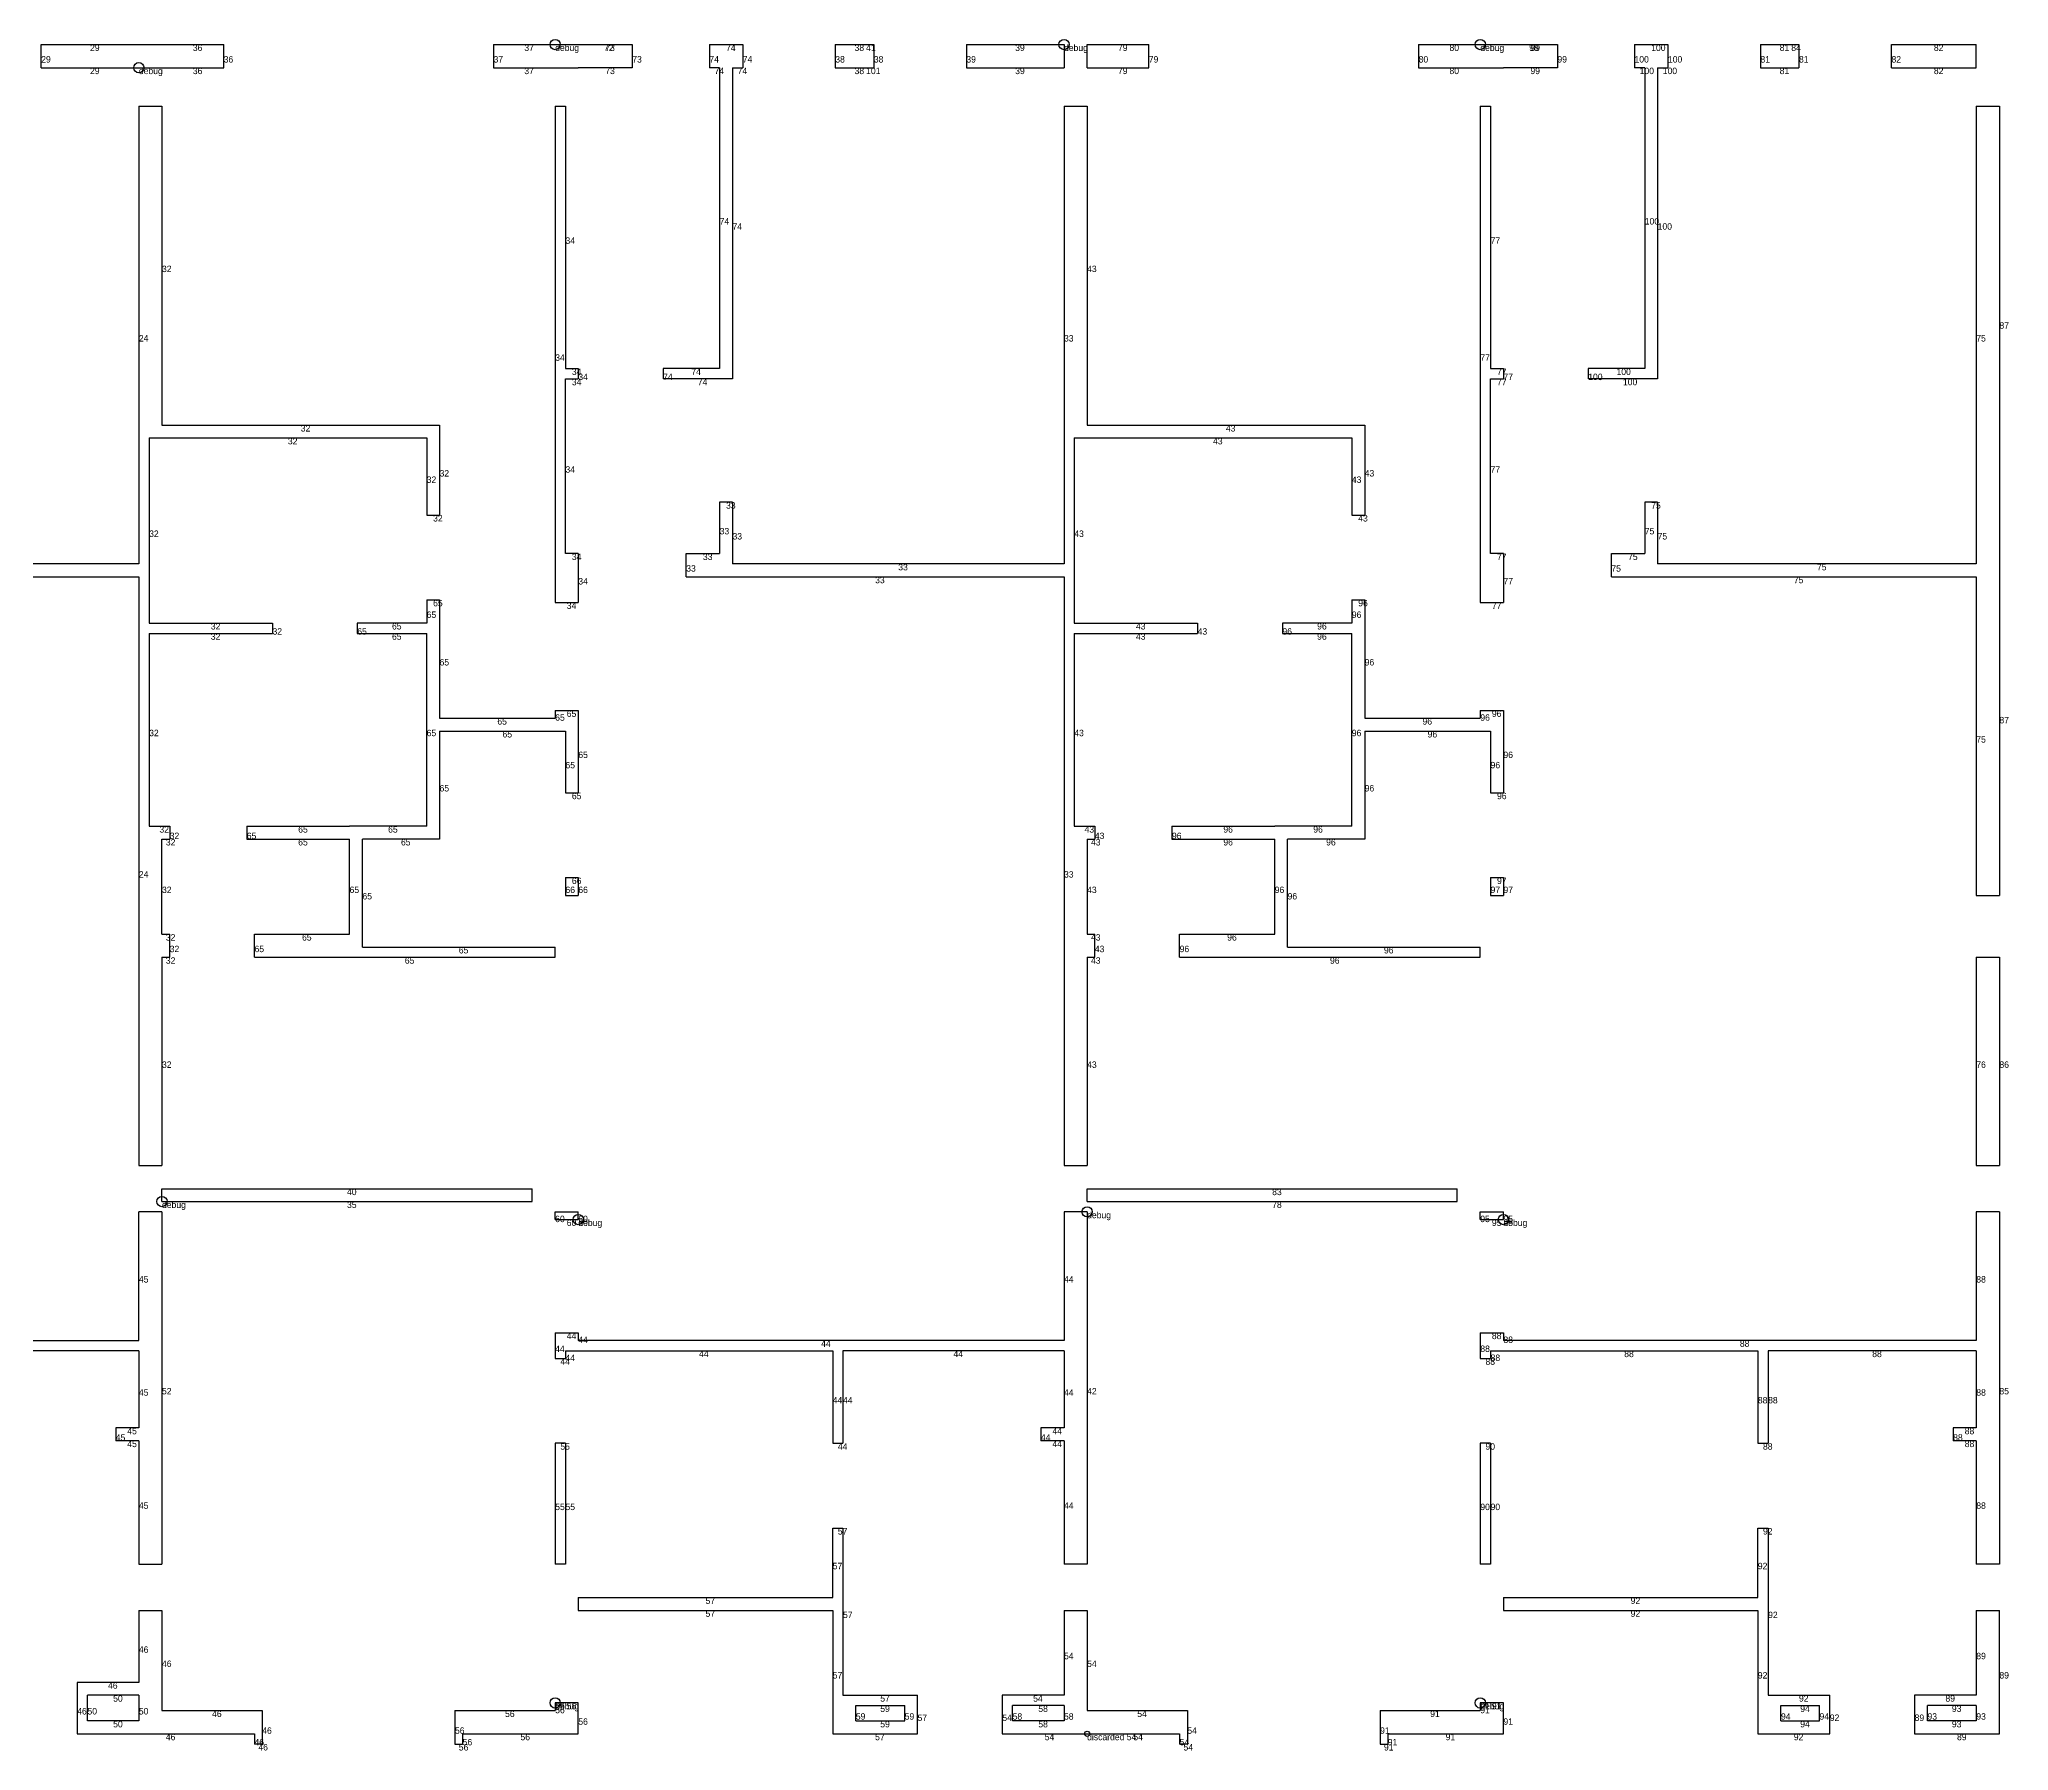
# Model space of a CAD drawing. Header units: metres. Extents: x 234 to 1678, y 437 to 1103.
# Drawn here: x 911 to 1678, y 437 to 1103 of the extents above; entities that cross this region are included whole.
import ezdxf

# ---------------------------------------------------------------- set-up
doc = ezdxf.new("R2010")
doc.units = ezdxf.units.M
doc.layers.add('WALL_DEBUG', color=7, linetype='Continuous')

msp = doc.modelspace()

# ---------------------------------------------------------------- linework, layer by layer
at = {"layer": 'debug', "color": 2}
for centre in [(1112, 1101), (1310, 1101), (1472, 1101), (950, 1092), (959, 651), (1121, 644), (1319, 647), (1481, 644), (1112, 456), (1472, 456)]:
    msp.add_circle(centre, 2, dxfattribs=at)
at = {"layer": 'debug', "color": 4}
msp.add_circle((1319, 444), 1, dxfattribs=at)
msp.add_circle((1319, 444), 1, dxfattribs=at)
at = {"layer": 'WALL_DEBUG'}
for p, q in [((912, 1092), (912, 1101)), ((912, 1101), (950, 1101)), ((912, 1092), (912, 1101)), ((912, 1101), (950, 1101)), ((912, 1092), (912, 1101)), ((912, 1101), (950, 1101)), ((950, 1101), (959, 1101)), ((950, 1101), (959, 1101)), ((959, 1101), (983, 1101)), ((959, 1101), (983, 1101)), ((959, 1101), (983, 1101)), ((983, 1092), (983, 1101)), ((983, 1092), (983, 1101)), ((983, 1092), (983, 1101)), ((1088, 1101), (1112, 1101)), ((1088, 1101), (1088, 1092)), ((1088, 1101), (1112, 1101)), ((1088, 1101), (1088, 1092)), ((1088, 1101), (1112, 1101)), ((1088, 1101), (1088, 1092)), ((1112, 1101), (1121, 1101)), ((1112, 1101), (1121, 1101)), ((1121, 1101), (1142, 1101)), ((1121, 1101), (1142, 1101)), ((1121, 1101), (1142, 1101)), ((1131, 1101), (1131, 1101)), ((1131, 1101), (1131, 1101)), ((1131, 1101), (1131, 1101)), ((1142, 1101), (1142, 1092)), ((1142, 1101), (1142, 1092)), ((1142, 1101), (1142, 1092)), ((1172, 1101), (1172, 1092)), ((1172, 1101), (1185, 1101)), ((1172, 1101), (1172, 1092)), ((1172, 1101), (1185, 1101)), ((1172, 1101), (1172, 1092)), ((1172, 1101), (1185, 1101)), ((1185, 1101), (1185, 1092)), ((1185, 1101), (1185, 1092)), ((1185, 1101), (1185, 1092)), ((1221, 1101), (1221, 1092)), ((1221, 1101), (1236, 1101)), ((1221, 1101), (1221, 1092)), ((1221, 1101), (1236, 1101)), ((1221, 1101), (1221, 1092)), ((1221, 1101), (1236, 1101)), ((1233, 1101), (1233, 1101)), ((1233, 1101), (1233, 1101)), ((1233, 1101), (1233, 1101)), ((1236, 1101), (1236, 1092)), ((1236, 1101), (1236, 1092)), ((1236, 1101), (1236, 1092)), ((1272, 1101), (1310, 1101)), ((1272, 1101), (1272, 1092)), ((1272, 1101), (1310, 1101)), ((1272, 1101), (1272, 1092)), ((1272, 1101), (1310, 1101)), ((1272, 1101), (1272, 1092)), ((1310, 1101), (1310, 1092)), ((1310, 1101), (1310, 1092)), ((1319, 1101), (1343, 1101)), ((1319, 1092), (1319, 1101)), ((1319, 1101), (1343, 1101)), ((1319, 1092), (1319, 1101)), ((1319, 1101), (1343, 1101)), ((1343, 1092), (1343, 1101)), ((1343, 1092), (1343, 1101)), ((1343, 1092), (1343, 1101)), ((1448, 1101), (1472, 1101)), ((1448, 1101), (1448, 1092)), ((1448, 1101), (1472, 1101)), ((1448, 1101), (1448, 1092)), ((1448, 1101), (1472, 1101)), ((1448, 1101), (1448, 1092)), ((1472, 1101), (1481, 1101)), ((1472, 1101), (1481, 1101)), ((1481, 1101), (1502, 1101)), ((1481, 1101), (1502, 1101)), ((1481, 1101), (1502, 1101)), ((1491, 1101), (1491, 1101)), ((1491, 1101), (1491, 1101)), ((1491, 1101), (1491, 1101)), ((1502, 1101), (1502, 1092)), ((1502, 1101), (1502, 1092)), ((1502, 1101), (1502, 1092)), ((1532, 1101), (1532, 1092)), ((1532, 1101), (1545, 1101)), ((1532, 1101), (1532, 1092)), ((1532, 1101), (1545, 1101)), ((1532, 1101), (1532, 1092)), ((1532, 1101), (1545, 1101)), ((1545, 1101), (1545, 1092)), ((1545, 1101), (1545, 1092)), ((1545, 1101), (1545, 1092)), ((1581, 1101), (1581, 1092)), ((1581, 1101), (1596, 1101)), ((1581, 1101), (1581, 1092)), ((1581, 1101), (1596, 1101)), ((1581, 1101), (1581, 1092)), ((1581, 1101), (1596, 1101)), ((1593, 1101), (1593, 1101)), ((1593, 1101), (1593, 1101)), ((1593, 1101), (1593, 1101)), ((1596, 1101), (1596, 1092)), ((1596, 1101), (1596, 1092)), ((1596, 1101), (1596, 1092)), ((1632, 1092), (1632, 1101)), ((1632, 1101), (1665, 1101)), ((1632, 1092), (1632, 1101)), ((1632, 1101), (1665, 1101)), ((1632, 1092), (1632, 1101)), ((1632, 1101), (1665, 1101)), ((1665, 1092), (1665, 1101)), ((1665, 1092), (1665, 1101)), ((912, 1092), (950, 1092)), ((912, 1092), (950, 1092)), ((912, 1092), (950, 1092)), ((950, 1092), (959, 1092)), ((950, 1092), (959, 1092)), ((959, 1092), (983, 1092)), ((959, 1092), (983, 1092)), ((959, 1092), (983, 1092)), ((1088, 1092), (1112, 1092)), ((1088, 1092), (1112, 1092)), ((1088, 1092), (1112, 1092)), ((1112, 1092), (1121, 1092)), ((1112, 1092), (1121, 1092)), ((1142, 1092), (1121, 1092)), ((1142, 1092), (1121, 1092)), ((1142, 1092), (1121, 1092)), ((1176, 1092), (1172, 1092)), ((1176, 1092), (1172, 1092)), ((1176, 1092), (1172, 1092)), ((1176, 1092), (1176, 975)), ((1176, 1092), (1176, 975)), ((1176, 1092), (1176, 975)), ((1181, 1092), (1181, 971)), ((1181, 1092), (1185, 1092)), ((1181, 1092), (1181, 971)), ((1181, 1092), (1185, 1092)), ((1181, 1092), (1181, 971)), ((1181, 1092), (1185, 1092)), ((1221, 1092), (1236, 1092)), ((1221, 1092), (1236, 1092)), ((1221, 1092), (1236, 1092)), ((1233, 1092), (1233, 1092)), ((1233, 1092), (1233, 1092)), ((1233, 1092), (1233, 1092)), ((1272, 1092), (1310, 1092)), ((1272, 1092), (1310, 1092)), ((1272, 1092), (1310, 1092)), ((1319, 1092), (1343, 1092)), ((1319, 1092), (1343, 1092)), ((1319, 1092), (1343, 1092)), ((1448, 1092), (1472, 1092)), ((1448, 1092), (1472, 1092)), ((1448, 1092), (1472, 1092)), ((1472, 1092), (1481, 1092)), ((1472, 1092), (1481, 1092)), ((1502, 1092), (1481, 1092)), ((1502, 1092), (1481, 1092)), ((1502, 1092), (1481, 1092)), ((1536, 1092), (1532, 1092)), ((1536, 1092), (1532, 1092)), ((1536, 1092), (1532, 1092)), ((1536, 1092), (1536, 975)), ((1536, 1092), (1536, 975)), ((1536, 1092), (1536, 975)), ((1541, 1092), (1541, 971)), ((1541, 1092), (1545, 1092)), ((1541, 1092), (1541, 971)), ((1541, 1092), (1545, 1092)), ((1541, 1092), (1541, 971)), ((1541, 1092), (1545, 1092)), ((1581, 1092), (1596, 1092)), ((1581, 1092), (1596, 1092)), ((1581, 1092), (1596, 1092)), ((1632, 1092), (1665, 1092)), ((1632, 1092), (1665, 1092)), ((1632, 1092), (1665, 1092)), ((950, 1077), (950, 899)), ((950, 1077), (950, 899)), ((950, 1077), (959, 1077)), ((950, 1077), (950, 899)), ((950, 1077), (959, 1077)), ((959, 1077), (959, 953)), ((959, 1077), (959, 953)), ((959, 1077), (959, 953)), ((1112, 1077), (1112, 884)), ((1112, 1077), (1112, 884)), ((1112, 1077), (1116, 1077)), ((1112, 1077), (1112, 884)), ((1112, 1077), (1116, 1077)), ((1116, 1077), (1116, 975)), ((1116, 1077), (1116, 975)), ((1116, 1077), (1116, 975)), ((1310, 1077), (1310, 899)), ((1310, 1077), (1310, 899)), ((1310, 1077), (1319, 1077)), ((1310, 1077), (1310, 899)), ((1310, 1077), (1319, 1077)), ((1319, 1077), (1319, 953)), ((1319, 1077), (1319, 953)), ((1319, 1077), (1319, 953)), ((1472, 1077), (1472, 884)), ((1472, 1077), (1472, 884)), ((1472, 1077), (1476, 1077)), ((1472, 1077), (1472, 884)), ((1472, 1077), (1476, 1077)), ((1476, 1077), (1476, 975)), ((1476, 1077), (1476, 975)), ((1476, 1077), (1476, 975)), ((1665, 1077), (1665, 899)), ((1665, 1077), (1665, 899)), ((1665, 1077), (1674, 1077)), ((1665, 1077), (1665, 899)), ((1665, 1077), (1674, 1077)), ((1674, 1077), (1674, 909)), ((1674, 1077), (1674, 909)), ((1674, 1077), (1674, 909)), ((1116, 975), (1121, 975)), ((1116, 975), (1121, 975)), ((1116, 975), (1121, 975)), ((1121, 975), (1121, 971)), ((1121, 975), (1121, 971)), ((1121, 975), (1121, 971)), ((1176, 975), (1154, 975)), ((1154, 975), (1154, 971)), ((1176, 975), (1154, 975)), ((1154, 975), (1154, 971)), ((1176, 975), (1154, 975)), ((1154, 975), (1154, 971)), ((1476, 975), (1481, 975)), ((1476, 975), (1481, 975)), ((1476, 975), (1481, 975)), ((1481, 975), (1481, 971)), ((1481, 975), (1481, 971)), ((1481, 975), (1481, 971)), ((1536, 975), (1514, 975)), ((1514, 975), (1514, 971)), ((1536, 975), (1514, 975)), ((1514, 975), (1514, 971)), ((1536, 975), (1514, 975)), ((1514, 975), (1514, 971)), ((1116, 903), (1116, 971)), ((1116, 971), (1121, 971)), ((1116, 903), (1116, 971)), ((1116, 971), (1121, 971)), ((1116, 903), (1116, 971)), ((1116, 971), (1121, 971)), ((1181, 971), (1154, 971)), ((1181, 971), (1154, 971)), ((1181, 971), (1154, 971)), ((1476, 903), (1476, 971)), ((1476, 971), (1481, 971)), ((1476, 903), (1476, 971)), ((1476, 971), (1481, 971)), ((1476, 903), (1476, 971)), ((1476, 971), (1481, 971)), ((1541, 971), (1514, 971)), ((1541, 971), (1514, 971)), ((1541, 971), (1514, 971)), ((959, 953), (1067, 953)), ((959, 953), (1067, 953)), ((959, 953), (1067, 953)), ((1067, 953), (1067, 918)), ((1067, 953), (1067, 918)), ((1067, 953), (1067, 918)), ((1319, 953), (1427, 953)), ((1319, 953), (1427, 953)), ((1319, 953), (1427, 953)), ((1427, 953), (1427, 918)), ((1427, 953), (1427, 918)), ((1427, 953), (1427, 918)), ((954, 948), (954, 876)), ((954, 948), (1062, 948)), ((954, 948), (954, 876)), ((954, 948), (1062, 948)), ((954, 948), (954, 876)), ((954, 948), (1062, 948)), ((1062, 948), (1062, 918)), ((1062, 948), (1062, 918)), ((1062, 948), (1062, 918)), ((1314, 948), (1314, 876)), ((1314, 948), (1422, 948)), ((1314, 948), (1314, 876)), ((1314, 948), (1422, 948)), ((1314, 948), (1314, 876)), ((1314, 948), (1422, 948)), ((1422, 948), (1422, 918)), ((1422, 948), (1422, 918)), ((1422, 948), (1422, 918)), ((1181, 923), (1176, 923)), ((1176, 923), (1176, 903)), ((1181, 923), (1176, 923)), ((1176, 923), (1176, 903)), ((1181, 923), (1176, 923)), ((1176, 923), (1176, 903)), ((1181, 923), (1181, 899)), ((1181, 923), (1181, 899)), ((1181, 923), (1181, 899)), ((1541, 923), (1536, 923)), ((1536, 923), (1536, 903)), ((1541, 923), (1536, 923)), ((1536, 923), (1536, 903)), ((1541, 923), (1536, 923)), ((1536, 923), (1536, 903)), ((1541, 923), (1541, 899)), ((1541, 923), (1541, 899)), ((1541, 923), (1541, 899)), ((1062, 918), (1067, 918)), ((1062, 918), (1067, 918)), ((1062, 918), (1067, 918)), ((1422, 918), (1427, 918)), ((1422, 918), (1427, 918)), ((1422, 918), (1427, 918)), ((1674, 909), (1674, 770)), ((1674, 909), (1674, 770)), ((1674, 909), (1674, 770)), ((950, 899), (821, 899)), ((950, 899), (821, 899)), ((950, 899), (821, 899)), ((1121, 903), (1116, 903)), ((1121, 903), (1116, 903)), ((1121, 903), (1116, 903)), ((1121, 903), (1121, 884)), ((1121, 903), (1121, 884)), ((1121, 903), (1121, 884)), ((1163, 894), (1163, 903)), ((1163, 903), (1176, 903)), ((1163, 894), (1163, 903)), ((1163, 903), (1176, 903)), ((1163, 894), (1163, 903)), ((1163, 903), (1176, 903)), ((1310, 899), (1181, 899)), ((1310, 899), (1181, 899)), ((1310, 899), (1181, 899)), ((1481, 903), (1476, 903)), ((1481, 903), (1476, 903)), ((1481, 903), (1476, 903)), ((1481, 903), (1481, 884)), ((1481, 903), (1481, 884)), ((1481, 903), (1481, 884)), ((1523, 894), (1523, 903)), ((1523, 903), (1536, 903)), ((1523, 894), (1523, 903)), ((1523, 903), (1536, 903)), ((1523, 894), (1523, 903)), ((1523, 903), (1536, 903)), ((1665, 899), (1541, 899)), ((1665, 899), (1541, 899)), ((1665, 899), (1541, 899)), ((813, 894), (950, 894)), ((813, 894), (950, 894)), ((813, 894), (950, 894)), ((950, 894), (950, 665)), ((950, 894), (950, 665)), ((950, 894), (950, 665)), ((1163, 894), (1310, 894)), ((1163, 894), (1310, 894)), ((1163, 894), (1310, 894)), ((1310, 894), (1310, 665)), ((1310, 894), (1310, 665)), ((1310, 894), (1310, 665)), ((1523, 894), (1665, 894)), ((1523, 894), (1665, 894)), ((1523, 894), (1665, 894)), ((1665, 894), (1665, 770)), ((1665, 894), (1665, 770)), ((1665, 894), (1665, 770)), ((1062, 885), (1062, 876)), ((1062, 885), (1067, 885)), ((1062, 885), (1062, 876)), ((1062, 885), (1067, 885)), ((1062, 885), (1062, 876)), ((1062, 885), (1067, 885)), ((1067, 885), (1067, 839)), ((1067, 885), (1067, 839)), ((1067, 885), (1067, 839)), ((1112, 884), (1121, 884)), ((1112, 884), (1121, 884)), ((1112, 884), (1121, 884)), ((1422, 885), (1422, 876)), ((1422, 885), (1427, 885)), ((1422, 885), (1422, 876)), ((1422, 885), (1427, 885)), ((1422, 885), (1422, 876)), ((1422, 885), (1427, 885)), ((1427, 885), (1427, 839)), ((1427, 885), (1427, 839)), ((1427, 885), (1427, 839)), ((1472, 884), (1481, 884)), ((1472, 884), (1481, 884)), ((1472, 884), (1481, 884)), ((954, 876), (1002, 876)), ((954, 876), (1002, 876)), ((954, 876), (1002, 876)), ((1002, 876), (1002, 872)), ((1002, 876), (1002, 872)), ((1002, 876), (1002, 872)), ((1062, 876), (1035, 876)), ((1035, 876), (1035, 872)), ((1062, 876), (1035, 876)), ((1035, 876), (1035, 872)), ((1062, 876), (1035, 876)), ((1035, 876), (1035, 872)), ((1314, 876), (1362, 876)), ((1314, 876), (1362, 876)), ((1314, 876), (1362, 876)), ((1362, 876), (1362, 872)), ((1362, 876), (1362, 872)), ((1362, 876), (1362, 872)), ((1422, 876), (1395, 876)), ((1395, 876), (1395, 872)), ((1422, 876), (1395, 876)), ((1395, 876), (1395, 872)), ((1422, 876), (1395, 876)), ((1395, 876), (1395, 872)), ((954, 872), (1002, 872)), ((954, 872), (954, 797)), ((954, 872), (1002, 872)), ((954, 872), (954, 797)), ((954, 872), (1002, 872)), ((954, 872), (954, 797)), ((1035, 872), (1062, 872)), ((1035, 872), (1062, 872)), ((1035, 872), (1062, 872)), ((1062, 797), (1062, 872)), ((1062, 797), (1062, 872)), ((1062, 797), (1062, 872)), ((1314, 872), (1314, 797)), ((1314, 872), (1362, 872)), ((1314, 872), (1314, 797)), ((1314, 872), (1362, 872)), ((1314, 872), (1314, 797)), ((1314, 872), (1362, 872)), ((1395, 872), (1422, 872)), ((1395, 872), (1422, 872)), ((1395, 872), (1422, 872)), ((1422, 797), (1422, 872)), ((1422, 797), (1422, 872)), ((1422, 797), (1422, 872)), ((1067, 839), (1112, 839)), ((1067, 839), (1112, 839)), ((1067, 839), (1112, 839)), ((1112, 842), (1112, 839)), ((1112, 842), (1121, 842)), ((1112, 842), (1112, 839)), ((1112, 842), (1121, 842)), ((1112, 842), (1112, 839)), ((1112, 842), (1121, 842)), ((1121, 842), (1121, 810)), ((1121, 842), (1121, 810)), ((1121, 842), (1121, 810)), ((1427, 839), (1472, 839)), ((1427, 839), (1472, 839)), ((1427, 839), (1472, 839)), ((1472, 842), (1472, 839)), ((1472, 842), (1481, 842)), ((1472, 842), (1472, 839)), ((1472, 842), (1481, 842)), ((1472, 842), (1472, 839)), ((1472, 842), (1481, 842)), ((1481, 842), (1481, 810)), ((1481, 842), (1481, 810)), ((1481, 842), (1481, 810)), ((1067, 834), (1067, 792)), ((1067, 834), (1116, 834)), ((1067, 834), (1067, 792)), ((1067, 834), (1116, 834)), ((1067, 834), (1067, 792)), ((1067, 834), (1116, 834)), ((1116, 834), (1116, 810)), ((1116, 834), (1116, 810)), ((1116, 834), (1116, 810)), ((1427, 834), (1427, 792)), ((1427, 834), (1476, 834)), ((1427, 834), (1427, 792)), ((1427, 834), (1476, 834)), ((1427, 834), (1427, 792)), ((1427, 834), (1476, 834)), ((1476, 834), (1476, 810)), ((1476, 834), (1476, 810)), ((1476, 834), (1476, 810)), ((1116, 810), (1121, 810)), ((1116, 810), (1121, 810)), ((1116, 810), (1121, 810)), ((1476, 810), (1481, 810)), ((1476, 810), (1481, 810)), ((1476, 810), (1481, 810)), ((954, 797), (962, 797)), ((954, 797), (962, 797)), ((954, 797), (962, 797)), ((962, 797), (962, 792)), ((962, 797), (962, 792)), ((962, 797), (962, 792)), ((992, 797), (1032, 797)), ((992, 797), (992, 792)), ((992, 797), (1032, 797)), ((992, 797), (992, 792)), ((992, 797), (1032, 797)), ((992, 797), (992, 792)), ((1062, 797), (1032, 797)), ((1062, 797), (1032, 797)), ((1062, 797), (1032, 797)), ((1314, 797), (1322, 797)), ((1314, 797), (1322, 797)), ((1314, 797), (1322, 797)), ((1322, 797), (1322, 792)), ((1322, 797), (1322, 792)), ((1322, 797), (1322, 792)), ((1352, 797), (1392, 797)), ((1352, 797), (1352, 792)), ((1352, 797), (1392, 797)), ((1352, 797), (1352, 792)), ((1352, 797), (1392, 797)), ((1352, 797), (1352, 792)), ((1422, 797), (1392, 797)), ((1422, 797), (1392, 797)), ((1422, 797), (1392, 797)), ((959, 755), (959, 792)), ((959, 792), (962, 792)), ((959, 755), (959, 792)), ((959, 792), (962, 792)), ((959, 755), (959, 792)), ((959, 792), (962, 792)), ((992, 792), (1032, 792)), ((992, 792), (1032, 792)), ((992, 792), (1032, 792)), ((1032, 755), (1032, 792)), ((1032, 755), (1032, 792)), ((1032, 755), (1032, 792)), ((1067, 792), (1037, 792)), ((1037, 750), (1037, 792)), ((1067, 792), (1037, 792)), ((1037, 750), (1037, 792)), ((1067, 792), (1037, 792)), ((1037, 750), (1037, 792)), ((1319, 792), (1319, 755)), ((1319, 792), (1322, 792)), ((1319, 792), (1319, 755)), ((1319, 792), (1322, 792)), ((1319, 792), (1319, 755)), ((1319, 792), (1322, 792)), ((1352, 792), (1392, 792)), ((1352, 792), (1392, 792)), ((1352, 792), (1392, 792)), ((1392, 755), (1392, 792)), ((1392, 755), (1392, 792)), ((1392, 755), (1392, 792)), ((1427, 792), (1397, 792)), ((1397, 750), (1397, 792)), ((1427, 792), (1397, 792)), ((1397, 750), (1397, 792)), ((1427, 792), (1397, 792)), ((1397, 750), (1397, 792)), ((1116, 777), (1116, 770)), ((1116, 777), (1121, 777)), ((1116, 777), (1116, 770)), ((1116, 777), (1121, 777)), ((1116, 777), (1116, 770)), ((1116, 777), (1121, 777)), ((1121, 777), (1121, 770)), ((1121, 777), (1121, 770)), ((1121, 777), (1121, 770)), ((1476, 777), (1476, 770)), ((1476, 777), (1481, 777)), ((1476, 777), (1476, 770)), ((1476, 777), (1481, 777)), ((1476, 777), (1476, 770)), ((1476, 777), (1481, 777)), ((1481, 777), (1481, 770)), ((1481, 777), (1481, 770)), ((1481, 777), (1481, 770)), ((1116, 770), (1121, 770)), ((1116, 770), (1121, 770)), ((1476, 770), (1481, 770)), ((1476, 770), (1481, 770)), ((1665, 770), (1674, 770)), ((1665, 770), (1674, 770)), ((959, 755), (962, 755)), ((959, 755), (962, 755)), ((959, 755), (962, 755)), ((962, 746), (962, 755)), ((962, 746), (962, 755)), ((962, 746), (962, 755)), ((995, 746), (995, 755)), ((995, 755), (1032, 755)), ((995, 746), (995, 755)), ((995, 755), (1032, 755)), ((995, 746), (995, 755)), ((995, 755), (1032, 755)), ((1319, 755), (1322, 755)), ((1319, 755), (1322, 755)), ((1319, 755), (1322, 755)), ((1322, 746), (1322, 755)), ((1322, 746), (1322, 755)), ((1322, 746), (1322, 755)), ((1355, 746), (1355, 755)), ((1355, 755), (1392, 755)), ((1355, 746), (1355, 755)), ((1355, 755), (1392, 755)), ((1355, 746), (1355, 755)), ((1355, 755), (1392, 755)), ((959, 746), (959, 665)), ((959, 746), (962, 746)), ((959, 746), (959, 665)), ((959, 746), (962, 746)), ((959, 746), (959, 665)), ((959, 746), (962, 746)), ((995, 746), (1112, 746)), ((995, 746), (1112, 746)), ((995, 746), (1112, 746)), ((1037, 750), (1112, 750)), ((1037, 750), (1112, 750)), ((1037, 750), (1112, 750)), ((1112, 746), (1112, 750)), ((1112, 746), (1112, 750)), ((1319, 746), (1319, 665)), ((1319, 746), (1322, 746)), ((1319, 746), (1319, 665)), ((1319, 746), (1322, 746)), ((1319, 746), (1319, 665)), ((1319, 746), (1322, 746)), ((1355, 746), (1472, 746)), ((1355, 746), (1472, 746)), ((1355, 746), (1472, 746)), ((1397, 750), (1472, 750)), ((1397, 750), (1472, 750)), ((1397, 750), (1472, 750)), ((1472, 746), (1472, 750)), ((1472, 746), (1472, 750)), ((1665, 746), (1665, 665)), ((1665, 746), (1665, 665)), ((1665, 746), (1674, 746)), ((1665, 746), (1665, 665)), ((1665, 746), (1674, 746)), ((1674, 746), (1674, 665)), ((1674, 746), (1674, 665)), ((1674, 746), (1674, 665)), ((950, 665), (959, 665)), ((950, 665), (959, 665)), ((1310, 665), (1319, 665)), ((1310, 665), (1319, 665)), ((1665, 665), (1674, 665)), ((1665, 665), (1674, 665)), ((959, 656), (1103, 656)), ((959, 651), (959, 656)), ((959, 656), (1103, 656)), ((959, 651), (959, 656)), ((959, 656), (1103, 656)), ((1103, 651), (1103, 656)), ((1103, 651), (1103, 656)), ((1319, 656), (1463, 656)), ((1319, 651), (1319, 656)), ((1319, 656), (1463, 656)), ((1319, 651), (1319, 656)), ((1319, 656), (1463, 656)), ((1463, 651), (1463, 656)), ((1463, 651), (1463, 656)), ((950, 597), (950, 647)), ((950, 597), (950, 647)), ((959, 647), (950, 647)), ((950, 597), (950, 647)), ((959, 647), (950, 647)), ((959, 651), (1103, 651)), ((959, 651), (1103, 651)), ((959, 651), (1103, 651)), ((959, 647), (959, 510)), ((959, 647), (959, 510)), ((959, 647), (959, 510)), ((1112, 644), (1112, 647)), ((1112, 644), (1112, 647)), ((1112, 647), (1121, 647)), ((1112, 644), (1112, 647)), ((1112, 647), (1121, 647)), ((1112, 644), (1121, 644)), ((1112, 644), (1121, 644)), ((1112, 644), (1121, 644)), ((1121, 644), (1121, 647)), ((1121, 644), (1121, 647)), ((1121, 644), (1121, 647)), ((1121, 644), (1121, 644)), ((1310, 647), (1310, 597)), ((1319, 647), (1310, 647)), ((1310, 647), (1310, 597)), ((1319, 647), (1310, 647)), ((1310, 647), (1310, 597)), ((1319, 651), (1463, 651)), ((1319, 651), (1463, 651)), ((1319, 651), (1463, 651)), ((1319, 647), (1319, 510)), ((1319, 647), (1319, 510)), ((1319, 647), (1319, 510)), ((1472, 644), (1472, 647)), ((1472, 644), (1472, 647)), ((1472, 647), (1481, 647)), ((1472, 644), (1472, 647)), ((1472, 647), (1481, 647)), ((1472, 644), (1481, 644)), ((1472, 644), (1481, 644)), ((1472, 644), (1481, 644)), ((1481, 644), (1481, 647)), ((1481, 644), (1481, 647)), ((1481, 644), (1481, 647)), ((1481, 644), (1481, 644)), ((1665, 647), (1665, 597)), ((1674, 647), (1665, 647)), ((1665, 647), (1665, 597)), ((1674, 647), (1665, 647)), ((1665, 647), (1665, 597)), ((1674, 647), (1674, 510)), ((1674, 647), (1674, 510)), ((1674, 647), (1674, 510)), ((1112, 600), (1112, 590)), ((1112, 600), (1121, 600)), ((1112, 600), (1112, 590)), ((1112, 600), (1121, 600)), ((1112, 600), (1112, 590)), ((1112, 600), (1121, 600)), ((1121, 600), (1121, 597)), ((1121, 600), (1121, 597)), ((1121, 600), (1121, 597)), ((1472, 600), (1472, 590)), ((1472, 600), (1481, 600)), ((1472, 600), (1472, 590)), ((1472, 600), (1481, 600)), ((1472, 600), (1472, 590)), ((1472, 600), (1481, 600)), ((1481, 600), (1481, 597)), ((1481, 600), (1481, 597)), ((1481, 600), (1481, 597)), ((761, 597), (950, 597)), ((761, 597), (950, 597)), ((761, 597), (950, 597)), ((950, 593), (864, 593)), ((950, 593), (864, 593)), ((950, 593), (864, 593)), ((950, 593), (950, 563)), ((950, 593), (950, 563)), ((950, 593), (950, 563)), ((1116, 593), (1220, 593)), ((1116, 593), (1116, 590)), ((1116, 593), (1220, 593)), ((1116, 593), (1116, 590)), ((1116, 593), (1220, 593)), ((1116, 593), (1116, 590)), ((1310, 597), (1121, 597)), ((1310, 597), (1121, 597)), ((1310, 597), (1121, 597)), ((1220, 593), (1220, 557)), ((1220, 593), (1220, 557)), ((1220, 593), (1220, 557)), ((1310, 593), (1224, 593)), ((1224, 593), (1224, 557)), ((1310, 593), (1224, 593)), ((1224, 593), (1224, 557)), ((1310, 593), (1224, 593)), ((1224, 593), (1224, 557)), ((1310, 593), (1310, 563)), ((1310, 593), (1310, 563)), ((1310, 593), (1310, 563)), ((1476, 593), (1580, 593)), ((1476, 593), (1476, 590)), ((1476, 593), (1580, 593)), ((1476, 593), (1476, 590)), ((1476, 593), (1580, 593)), ((1476, 593), (1476, 590)), ((1665, 597), (1481, 597)), ((1665, 597), (1481, 597)), ((1665, 597), (1481, 597)), ((1580, 593), (1580, 557)), ((1580, 593), (1580, 557)), ((1580, 593), (1580, 557)), ((1665, 593), (1584, 593)), ((1584, 593), (1584, 557)), ((1665, 593), (1584, 593)), ((1584, 593), (1584, 557)), ((1665, 593), (1584, 593)), ((1584, 593), (1584, 557)), ((1665, 593), (1665, 563)), ((1665, 593), (1665, 563)), ((1665, 593), (1665, 563)), ((1112, 590), (1116, 590)), ((1112, 590), (1116, 590)), ((1112, 590), (1116, 590)), ((1472, 590), (1476, 590)), ((1472, 590), (1476, 590)), ((1472, 590), (1476, 590)), ((950, 563), (941, 563)), ((941, 563), (941, 558)), ((950, 563), (941, 563)), ((941, 563), (941, 558)), ((950, 563), (941, 563)), ((941, 563), (941, 558)), ((1310, 563), (1301, 563)), ((1301, 563), (1301, 558)), ((1310, 563), (1301, 563)), ((1301, 563), (1301, 558)), ((1310, 563), (1301, 563)), ((1301, 563), (1301, 558)), ((1665, 563), (1656, 563)), ((1656, 563), (1656, 558)), ((1665, 563), (1656, 563)), ((1656, 563), (1656, 558)), ((1665, 563), (1656, 563)), ((1656, 563), (1656, 558)), ((950, 558), (941, 558)), ((950, 558), (941, 558)), ((950, 558), (941, 558)), ((950, 558), (950, 510)), ((950, 558), (950, 510)), ((950, 558), (950, 510)), ((1116, 557), (1112, 557)), ((1112, 557), (1112, 510)), ((1116, 557), (1112, 557)), ((1112, 557), (1112, 510)), ((1116, 557), (1112, 557)), ((1112, 557), (1112, 510)), ((1116, 557), (1116, 510)), ((1116, 557), (1116, 510)), ((1116, 557), (1116, 510)), ((1220, 557), (1224, 557)), ((1220, 557), (1224, 557)), ((1220, 557), (1224, 557)), ((1310, 558), (1301, 558)), ((1310, 558), (1301, 558)), ((1310, 558), (1301, 558)), ((1310, 558), (1310, 510)), ((1310, 558), (1310, 510)), ((1310, 558), (1310, 510)), ((1476, 557), (1472, 557)), ((1472, 557), (1472, 510)), ((1476, 557), (1472, 557)), ((1472, 557), (1472, 510)), ((1476, 557), (1472, 557)), ((1472, 557), (1472, 510)), ((1476, 557), (1476, 510)), ((1476, 557), (1476, 510)), ((1476, 557), (1476, 510)), ((1580, 557), (1584, 557)), ((1580, 557), (1584, 557)), ((1580, 557), (1584, 557)), ((1665, 558), (1656, 558)), ((1665, 558), (1656, 558)), ((1665, 558), (1656, 558)), ((1665, 558), (1665, 510)), ((1665, 558), (1665, 510)), ((1665, 558), (1665, 510)), ((1220, 497), (1220, 524)), ((1220, 524), (1224, 524)), ((1220, 497), (1220, 524)), ((1220, 524), (1224, 524)), ((1220, 497), (1220, 524)), ((1220, 524), (1224, 524)), ((1224, 524), (1224, 459)), ((1224, 524), (1224, 459)), ((1224, 524), (1224, 459)), ((1580, 497), (1580, 524)), ((1580, 524), (1584, 524)), ((1580, 497), (1580, 524)), ((1580, 524), (1584, 524)), ((1580, 497), (1580, 524)), ((1580, 524), (1584, 524)), ((1584, 524), (1584, 459)), ((1584, 524), (1584, 459)), ((1584, 524), (1584, 459)), ((950, 510), (959, 510)), ((950, 510), (959, 510)), ((1116, 510), (1112, 510)), ((1116, 510), (1112, 510)), ((1319, 510), (1310, 510)), ((1319, 510), (1310, 510)), ((1476, 510), (1472, 510)), ((1476, 510), (1472, 510)), ((1674, 510), (1665, 510)), ((1674, 510), (1665, 510)), ((950, 492), (950, 464)), ((950, 492), (950, 464)), ((950, 492), (959, 492)), ((950, 492), (950, 464)), ((950, 492), (959, 492)), ((959, 492), (959, 453)), ((959, 492), (959, 453)), ((959, 492), (959, 453)), ((1121, 497), (1220, 497)), ((1121, 497), (1220, 497)), ((1121, 497), (1121, 492)), ((1121, 497), (1220, 497)), ((1121, 497), (1121, 492)), ((1121, 492), (1220, 492)), ((1121, 492), (1220, 492)), ((1121, 492), (1220, 492)), ((1220, 492), (1220, 444)), ((1220, 492), (1220, 444)), ((1220, 492), (1220, 444)), ((1310, 492), (1310, 459)), ((1310, 492), (1310, 459)), ((1310, 492), (1319, 492)), ((1310, 492), (1310, 459)), ((1310, 492), (1319, 492)), ((1319, 492), (1319, 453)), ((1319, 492), (1319, 453)), ((1319, 492), (1319, 453)), ((1481, 497), (1580, 497)), ((1481, 497), (1580, 497)), ((1481, 497), (1481, 492)), ((1481, 497), (1580, 497)), ((1481, 497), (1481, 492)), ((1481, 492), (1580, 492)), ((1481, 492), (1580, 492)), ((1481, 492), (1580, 492)), ((1580, 492), (1580, 444)), ((1580, 492), (1580, 444)), ((1580, 492), (1580, 444)), ((1665, 492), (1665, 459)), ((1665, 492), (1665, 459)), ((1665, 492), (1674, 492)), ((1665, 492), (1665, 459)), ((1665, 492), (1674, 492)), ((1674, 444), (1674, 492)), ((1674, 444), (1674, 492)), ((1674, 444), (1674, 492)), ((950, 464), (926, 464)), ((926, 464), (926, 444)), ((950, 464), (926, 464)), ((926, 464), (926, 444)), ((950, 464), (926, 464)), ((926, 464), (926, 444)), ((950, 459), (930, 459)), ((930, 449), (930, 459)), ((950, 459), (930, 459)), ((930, 449), (930, 459)), ((950, 459), (930, 459)), ((930, 449), (930, 459)), ((950, 459), (950, 449)), ((950, 459), (950, 449)), ((950, 459), (950, 449)), ((959, 453), (998, 453)), ((959, 453), (998, 453)), ((959, 453), (998, 453)), ((998, 453), (998, 440)), ((998, 453), (998, 440)), ((998, 453), (998, 440)), ((1073, 453), (1112, 453)), ((1073, 453), (1073, 440)), ((1073, 453), (1112, 453)), ((1073, 453), (1073, 440)), ((1073, 453), (1112, 453)), ((1073, 453), (1073, 440)), ((1121, 456), (1112, 456)), ((1112, 456), (1112, 456)), ((1112, 456), (1112, 453)), ((1121, 456), (1112, 456)), ((1112, 456), (1112, 453)), ((1121, 456), (1112, 456)), ((1112, 456), (1112, 453)), ((1121, 444), (1121, 456)), ((1121, 444), (1121, 456)), ((1121, 444), (1121, 456)), ((1224, 459), (1253, 459)), ((1224, 459), (1253, 459)), ((1224, 459), (1253, 459)), ((1229, 449), (1229, 455)), ((1229, 455), (1248, 455)), ((1229, 449), (1229, 455)), ((1229, 455), (1248, 455)), ((1229, 449), (1229, 455)), ((1229, 455), (1248, 455)), ((1248, 449), (1248, 455)), ((1248, 449), (1248, 455)), ((1248, 449), (1248, 455)), ((1253, 444), (1253, 459)), ((1253, 444), (1253, 459)), ((1253, 444), (1253, 459)), ((1310, 459), (1286, 459)), ((1286, 459), (1286, 444)), ((1310, 459), (1286, 459)), ((1286, 459), (1286, 444)), ((1310, 459), (1286, 459)), ((1286, 459), (1286, 444)), ((1310, 455), (1290, 455)), ((1290, 449), (1290, 455)), ((1310, 455), (1290, 455)), ((1290, 449), (1290, 455)), ((1310, 455), (1290, 455)), ((1290, 449), (1290, 455)), ((1310, 455), (1310, 449)), ((1310, 455), (1310, 449)), ((1310, 455), (1310, 449)), ((1319, 453), (1358, 453)), ((1319, 453), (1358, 453)), ((1319, 453), (1358, 453)), ((1358, 453), (1358, 440)), ((1358, 453), (1358, 440)), ((1358, 453), (1358, 440)), ((1433, 453), (1472, 453)), ((1433, 453), (1433, 440)), ((1433, 453), (1472, 453)), ((1433, 453), (1433, 440)), ((1433, 453), (1472, 453)), ((1433, 453), (1433, 440)), ((1481, 456), (1472, 456)), ((1472, 456), (1472, 456)), ((1472, 456), (1472, 453)), ((1481, 456), (1472, 456)), ((1472, 456), (1472, 453)), ((1481, 456), (1472, 456)), ((1472, 456), (1472, 453)), ((1481, 444), (1481, 456)), ((1481, 444), (1481, 456)), ((1481, 444), (1481, 456)), ((1584, 459), (1608, 459)), ((1584, 459), (1608, 459)), ((1584, 459), (1608, 459)), ((1589, 449), (1589, 455)), ((1589, 455), (1604, 455)), ((1589, 449), (1589, 455)), ((1589, 455), (1604, 455)), ((1589, 449), (1589, 455)), ((1589, 455), (1604, 455)), ((1604, 449), (1604, 455)), ((1604, 449), (1604, 455)), ((1604, 449), (1604, 455)), ((1608, 444), (1608, 459)), ((1608, 444), (1608, 459)), ((1608, 444), (1608, 459)), ((1665, 459), (1641, 459)), ((1641, 459), (1641, 444)), ((1665, 459), (1641, 459)), ((1641, 459), (1641, 444)), ((1665, 459), (1641, 459)), ((1641, 459), (1641, 444)), ((1665, 455), (1646, 455)), ((1646, 449), (1646, 455)), ((1665, 455), (1646, 455)), ((1646, 449), (1646, 455)), ((1665, 455), (1646, 455)), ((1646, 449), (1646, 455)), ((1665, 455), (1665, 449)), ((1665, 455), (1665, 449)), ((1665, 455), (1665, 449)), ((950, 449), (930, 449)), ((950, 449), (930, 449)), ((950, 449), (930, 449)), ((1229, 449), (1248, 449)), ((1229, 449), (1248, 449)), ((1229, 449), (1248, 449)), ((1310, 449), (1290, 449)), ((1310, 449), (1290, 449)), ((1310, 449), (1290, 449)), ((1589, 449), (1604, 449)), ((1589, 449), (1604, 449)), ((1589, 449), (1604, 449)), ((1665, 449), (1646, 449)), ((1665, 449), (1646, 449)), ((1665, 449), (1646, 449)), ((926, 444), (995, 444)), ((926, 444), (995, 444)), ((926, 444), (995, 444)), ((995, 444), (995, 440)), ((995, 444), (995, 440)), ((995, 444), (995, 440)), ((998, 440), (995, 440)), ((998, 440), (995, 440)), ((998, 440), (995, 440)), ((1073, 440), (1076, 440)), ((1073, 440), (1076, 440)), ((1073, 440), (1076, 440)), ((1076, 444), (1121, 444)), ((1076, 444), (1076, 440)), ((1076, 444), (1121, 444)), ((1076, 444), (1076, 440)), ((1076, 444), (1121, 444)), ((1076, 444), (1076, 440)), ((1220, 444), (1253, 444)), ((1220, 444), (1253, 444)), ((1220, 444), (1253, 444)), ((1286, 444), (1355, 444)), ((1286, 444), (1355, 444)), ((1286, 444), (1355, 444)), ((1355, 444), (1355, 440)), ((1355, 444), (1355, 440)), ((1355, 444), (1355, 440)), ((1358, 440), (1355, 440)), ((1358, 440), (1355, 440)), ((1358, 440), (1355, 440)), ((1433, 440), (1436, 440)), ((1433, 440), (1436, 440)), ((1433, 440), (1436, 440)), ((1436, 444), (1481, 444)), ((1436, 444), (1436, 440)), ((1436, 444), (1481, 444)), ((1436, 444), (1436, 440)), ((1436, 444), (1481, 444)), ((1436, 444), (1436, 440)), ((1580, 444), (1608, 444)), ((1580, 444), (1608, 444)), ((1580, 444), (1608, 444)), ((1641, 444), (1674, 444)), ((1641, 444), (1674, 444)), ((1641, 444), (1674, 444))]:
    msp.add_line(p, q, dxfattribs=at)

# ---------------------------------------------------------------- texts
at = {"layer": 'comp_debug_text', "char_height": 2.5, "attachment_point": 1}
for s, insert in [('29', (912, 1096.5)), ('29', (931, 1101)), ('36', (971, 1101)), ('36', (983, 1096.5)), ('37', (1088, 1096.5)), ('37', (1100, 1101)), ('72', (1131, 1101)), ('73', (1131.5, 1101)), ('73', (1142, 1096.5)), ('74', (1172, 1096.5)), ('74', (1178.5, 1101)), ('74', (1185, 1096.5)), ('38', (1221, 1096.5)), ('38', (1228.5, 1101)), ('41', (1233, 1101)), ('38', (1236, 1096.5)), ('39', (1272, 1096.5)), ('39', (1291, 1101)), ('79', (1331, 1101)), ('79', (1343, 1096.5)), ('80', (1448, 1096.5)), ('80', (1460, 1101)), ('98', (1491, 1101)), ('99', (1491.5, 1101)), ('99', (1502, 1096.5)), ('100', (1532, 1096.5)), ('100', (1538.5, 1101)), ('100', (1545, 1096.5)), ('81', (1581, 1096.5)), ('81', (1588.5, 1101)), ('84', (1593, 1101)), ('81', (1596, 1096.5)), ('82', (1632, 1096.5)), ('82', (1648.5, 1101)), ('29', (931, 1092)), ('36', (971, 1092)), ('37', (1100, 1092)), ('73', (1131.5, 1092)), ('74', (1174, 1092)), ('74', (1183, 1092)), ('38', (1228.5, 1092)), ('101', (1233, 1092)), ('39', (1291, 1092)), ('79', (1331, 1092)), ('80', (1460, 1092)), ('99', (1491.5, 1092)), ('100', (1534, 1092)), ('100', (1543, 1092)), ('81', (1588.5, 1092)), ('82', (1648.5, 1092)), ('74', (1176, 1033.5)), ('74', (1181, 1031.5)), ('100', (1536, 1033.5)), ('100', (1541, 1031.5)), ('34', (1116, 1026)), ('77', (1476, 1026)), ('32', (959, 1015)), ('43', (1319, 1015)), ('87', (1674, 993)), ('24', (950, 988)), ('33', (1310, 988)), ('75', (1665, 988)), ('34', (1112, 980.5)), ('34', (1118.5, 975)), ('74', (1165, 975)), ('77', (1472, 980.5)), ('77', (1478.5, 975)), ('100', (1525, 975)), ('34', (1118.5, 971)), ('34', (1121, 973)), ('74', (1154, 973)), ('74', (1167.5, 971)), ('77', (1478.5, 971)), ('77', (1481, 973)), ('100', (1514, 973)), ('100', (1527.5, 971)), ('32', (1013, 953)), ('43', (1373, 953)), ('32', (1008, 948)), ('43', (1368, 948)), ('32', (1067, 935.5)), ('34', (1116, 937)), ('43', (1427, 935.5)), ('77', (1476, 937)), ('32', (1062, 933)), ('43', (1422, 933)), ('33', (1178.5, 923)), ('75', (1538.5, 923)), ('32', (954, 912)), ('32', (1064.5, 918)), ('33', (1176, 913)), ('43', (1314, 912)), ('43', (1424.5, 918)), ('75', (1536, 913)), ('33', (1181, 911)), ('75', (1541, 911)), ('34', (1118.5, 903)), ('33', (1163, 898.5)), ('33', (1169.5, 903)), ('33', (1245.5, 899)), ('77', (1478.5, 903)), ('75', (1523, 898.5)), ('75', (1529.5, 903)), ('75', (1603, 899)), ('34', (1121, 893.5)), ('33', (1236.5, 894)), ('77', (1481, 893.5)), ('75', (1594, 894)), ('65', (1064.5, 885)), ('34', (1116.5, 884)), ('96', (1424.5, 885)), ('77', (1476.5, 884)), ('32', (978, 876)), ('32', (1002, 874)), ('65', (1035, 874)), ('65', (1048.5, 876)), ('65', (1062, 880.5)), ('43', (1338, 876)), ('43', (1362, 874)), ('96', (1395, 874)), ('96', (1408.5, 876)), ('96', (1422, 880.5)), ('32', (978, 872)), ('65', (1048.5, 872)), ('43', (1338, 872)), ('96', (1408.5, 872)), ('65', (1067, 862)), ('96', (1427, 862)), ('65', (1089.5, 839)), ('65', (1112, 840.5)), ('65', (1116.5, 842)), ('96', (1449.5, 839)), ('96', (1472, 840.5)), ('96', (1476.5, 842)), ('87', (1674, 839.5)), ('32', (954, 834.5)), ('65', (1062, 834.5)), ('65', (1091.5, 834)), ('43', (1314, 834.5)), ('96', (1422, 834.5)), ('96', (1451.5, 834)), ('75', (1665, 832)), ('65', (1116, 822)), ('65', (1121, 826)), ('96', (1476, 822)), ('96', (1481, 826)), ('65', (1067, 813)), ('96', (1427, 813)), ('65', (1118.5, 810)), ('96', (1478.5, 810)), ('32', (958, 797)), ('65', (1012, 797)), ('65', (1047, 797)), ('43', (1318, 797)), ('96', (1372, 797)), ('96', (1407, 797)), ('32', (960.5, 792)), ('32', (962, 794.5)), ('65', (992, 794.5)), ('65', (1012, 792)), ('65', (1052, 792)), ('43', (1320.5, 792)), ('43', (1322, 794.5)), ('96', (1352, 794.5)), ('96', (1372, 792)), ('96', (1412, 792)), ('24', (950, 779.5)), ('66', (1118.5, 777)), ('33', (1310, 779.5)), ('97', (1478.5, 777)), ('32', (959, 773.5)), ('65', (1032, 773.5)), ('65', (1037, 771)), ('66', (1116, 773.5)), ('66', (1121, 773.5)), ('43', (1319, 773.5)), ('96', (1392, 773.5)), ('96', (1397, 771)), ('97', (1476, 773.5)), ('97', (1481, 773.5)), ('32', (960.5, 755)), ('65', (1013.5, 755)), ('43', (1320.5, 755)), ('96', (1373.5, 755)), ('32', (960.5, 746)), ('32', (962, 750.5)), ('65', (995, 750.5)), ('65', (1053.5, 746)), ('65', (1074.5, 750)), ('43', (1320.5, 746)), ('43', (1322, 750.5)), ('96', (1355, 750.5)), ('96', (1413.5, 746)), ('96', (1434.5, 750)), ('32', (959, 705.5)), ('43', (1319, 705.5)), ('76', (1665, 705.5)), ('86', (1674, 705.5)), ('40', (1031, 656)), ('83', (1391, 656)), ('35', (1031, 651)), ('60', (1112, 645.5)), ('60', (1116.5, 644)), ('60', (1121, 645.5)), ('60', (1121, 644)), ('78', (1391, 651)), ('95', (1472, 645.5)), ('95', (1476.5, 644)), ('95', (1481, 645.5)), ('95', (1481, 644)), ('45', (950, 622)), ('44', (1310, 622)), ('88', (1665, 622)), ('44', (1116.5, 600)), ('44', (1121, 598.5)), ('88', (1476.5, 600)), ('88', (1481, 598.5)), ('44', (1112, 595)), ('44', (1116, 591.5)), ('44', (1168, 593)), ('44', (1215.5, 597)), ('44', (1267, 593)), ('88', (1472, 595)), ('88', (1476, 591.5)), ('88', (1528, 593)), ('88', (1573, 597)), ('88', (1624.5, 593)), ('44', (1114, 590)), ('88', (1474, 590)), ('45', (950, 578)), ('52', (959, 578.5)), ('44', (1220, 575)), ('44', (1224, 575)), ('44', (1310, 578)), ('42', (1319, 578.5)), ('88', (1580, 575)), ('88', (1584, 575)), ('88', (1665, 578)), ('85', (1674, 578.5)), ('45', (941, 560.5)), ('45', (945.5, 563)), ('44', (1301, 560.5)), ('44', (1305.5, 563)), ('88', (1656, 560.5)), ('88', (1660.5, 563)), ('45', (945.5, 558)), ('55', (1114, 557)), ('44', (1222, 557)), ('44', (1305.5, 558)), ('90', (1474, 557)), ('88', (1582, 557)), ('88', (1660.5, 558)), ('45', (950, 534)), ('55', (1112, 533.5)), ('55', (1116, 533.5)), ('44', (1310, 534)), ('90', (1472, 533.5)), ('90', (1476, 533.5)), ('88', (1665, 534)), ('57', (1222, 524)), ('92', (1582, 524)), ('57', (1220, 510.5)), ('92', (1580, 510.5)), ('57', (1170.5, 497)), ('57', (1170.5, 492)), ('57', (1224, 491.5)), ('92', (1530.5, 497)), ('92', (1530.5, 492)), ('92', (1584, 491.5)), ('46', (950, 478)), ('54', (1310, 475.5)), ('89', (1665, 475.5)), ('46', (959, 472.5)), ('57', (1220, 468)), ('54', (1319, 472.5)), ('92', (1580, 468)), ('89', (1674, 468)), ('46', (938, 464)), ('46', (926, 454)), ('50', (930, 454)), ('50', (940, 459)), ('50', (950, 454)), ('46', (978.5, 453)), ('56', (1092.5, 453)), ('56', (1112, 456)), ('56', (1112, 454.5)), ('56', (1116.5, 456)), ('57', (1238.5, 459)), ('59', (1238.5, 455)), ('54', (1298, 459)), ('58', (1300, 455)), ('54', (1338.5, 453)), ('91', (1452.5, 453)), ('91', (1472, 456)), ('91', (1472, 454.5)), ('91', (1476.5, 456)), ('92', (1596, 459)), ('94', (1596.5, 455)), ('89', (1653, 459)), ('93', (1655.5, 455)), ('50', (940, 449)), ('46', (998, 446.5)), ('56', (1073, 446.5)), ('56', (1121, 450)), ('59', (1229, 452)), ('59', (1238.5, 449)), ('59', (1248, 452)), ('57', (1253, 451.5)), ('54', (1286, 451.5)), ('58', (1290, 452)), ('58', (1300, 449)), ('58', (1310, 452)), ('54', (1358, 446.5)), ('91', (1433, 446.5)), ('91', (1481, 450)), ('94', (1589, 452)), ('94', (1596.5, 449)), ('94', (1604, 452)), ('92', (1608, 451.5)), ('89', (1641, 451.5)), ('93', (1646, 452)), ('93', (1655.5, 449)), ('93', (1665, 452)), ('46', (960.5, 444)), ('46', (995, 442)), ('46', (996.5, 440)), ('56', (1074.5, 440)), ('56', (1076, 442)), ('56', (1098.5, 444)), ('57', (1236.5, 444)), ('54', (1302.5, 444)), ('54', (1337, 444)), ('54', (1355, 442)), ('54', (1356.5, 440)), ('91', (1434.5, 440)), ('91', (1436, 442)), ('91', (1458.5, 444)), ('92', (1594, 444)), ('89', (1657.5, 444))]:
    msp.add_mtext(s, dxfattribs=dict(at, insert=insert))
at = {"layer": 'debug', "char_height": 2.5, "attachment_point": 1}
for s, insert in [('debug', (1112, 1101)), ('debug', (1310, 1101)), ('debug', (1472, 1101)), ('debug', (950, 1092)), ('debug', (959, 651)), ('debug', (1121, 644)), ('debug', (1319, 647)), ('debug', (1481, 644)), ('debug', (1112, 456)), ('debug', (1472, 456)), ('discarded 54', (1319, 444)), ('discarded 54', (1319, 444))]:
    msp.add_mtext(s, dxfattribs=dict(at, insert=insert))

doc.saveas('drawing.dxf')
